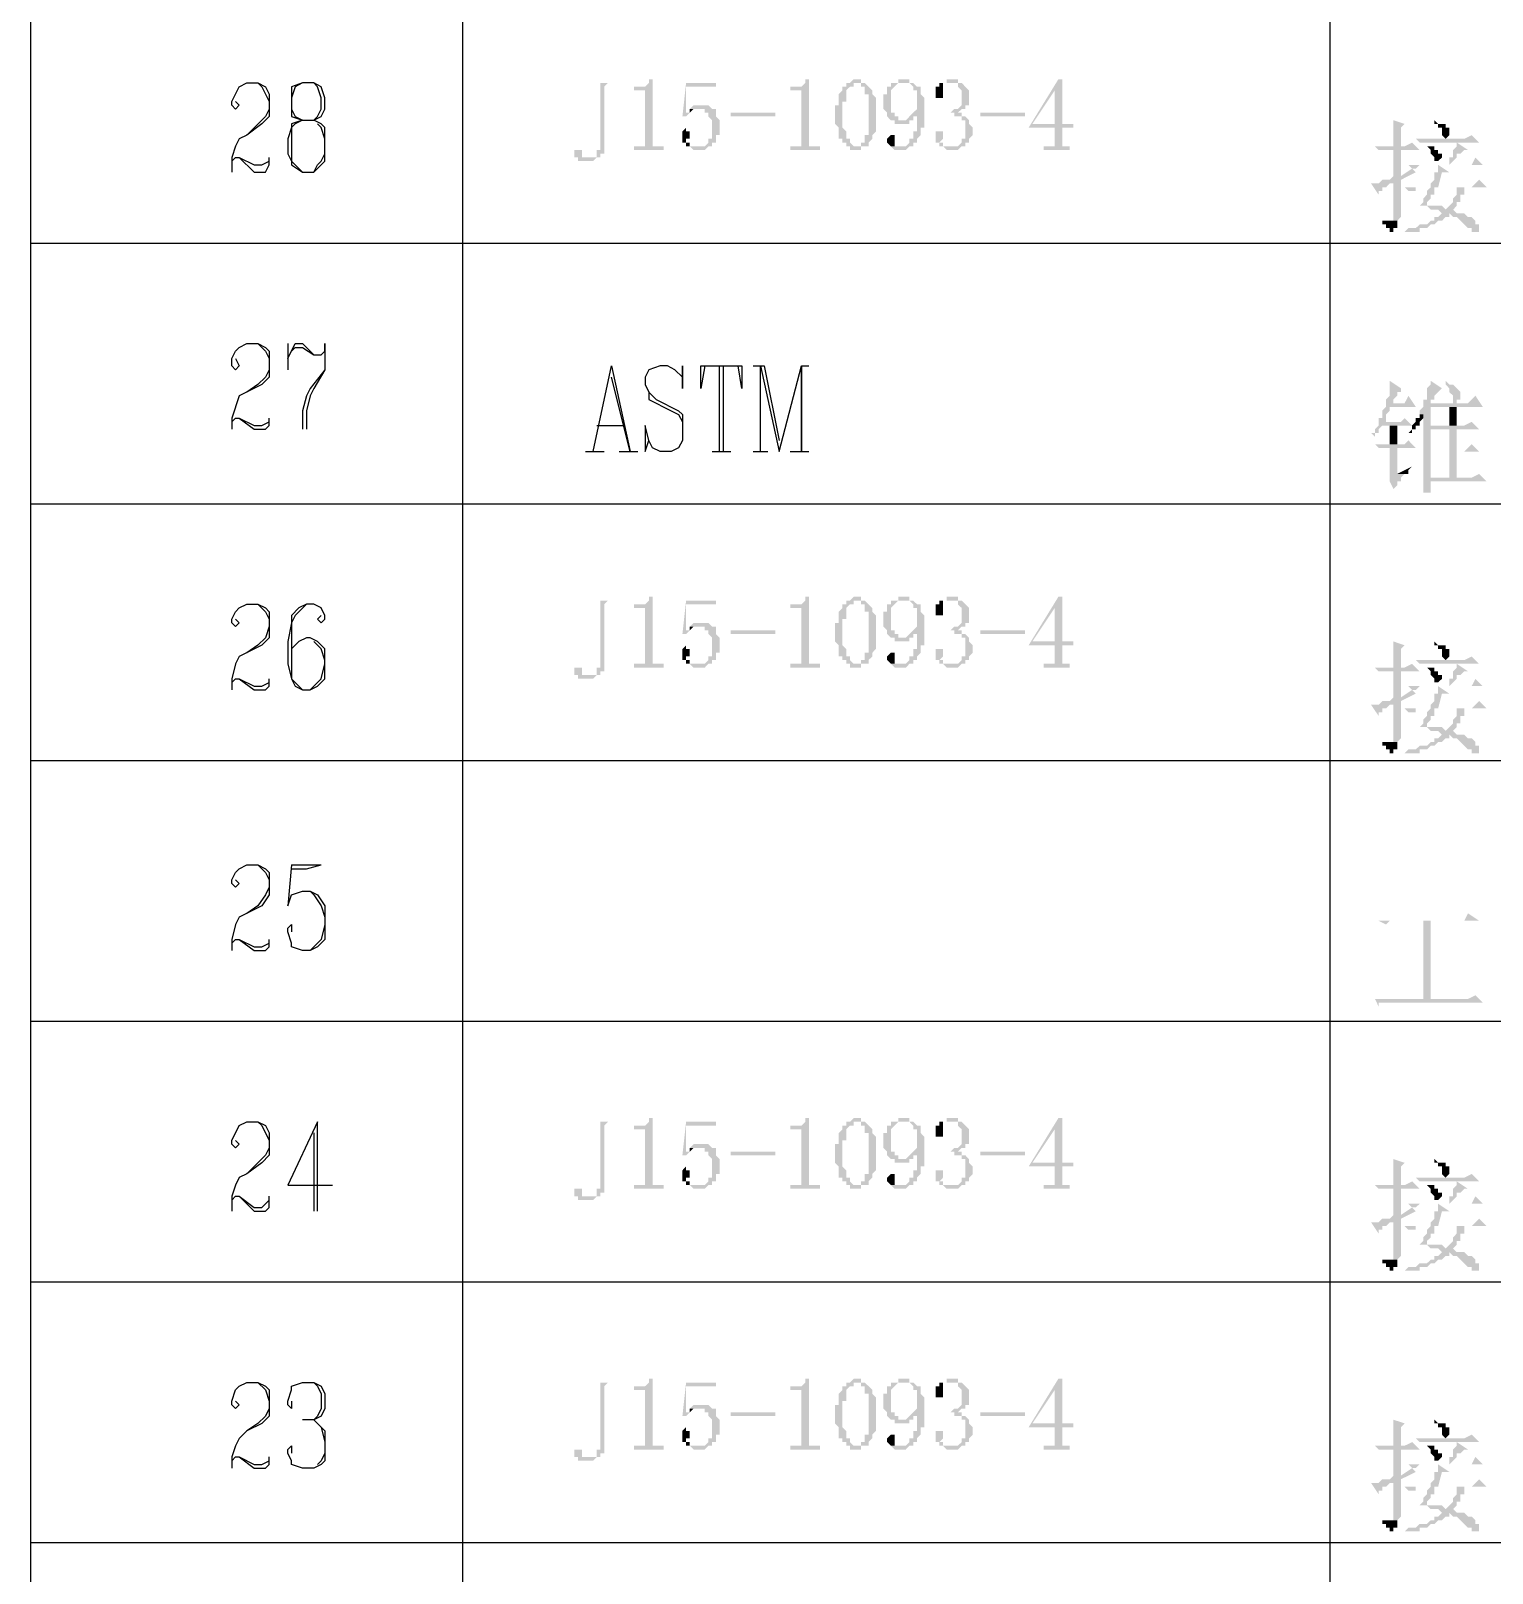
# Model space of a CAD drawing. Extents: x 51 to 246, y 3 to 417.
# Drawn here: x 183.56 to 200.17, y 98.37 to 115.91 of the extents above; entities that cross this region are included whole.
import ezdxf

# ---------------------------------------------------------------- set-up
doc = ezdxf.new("R2010")
doc.units = 0
doc.header["$MEASUREMENT"] = 0
doc.layers.add('_____1', color=160, linetype='Continuous')

msp = doc.modelspace()

# ---------------------------------------------------------------- hatches: boundary and pattern name
at = {"layer": '_____1'}
for points in [[(190.246, 115.316), (189.865, 115.316), (190.034, 115.316), (190.034, 114.554), (189.992, 114.554), (189.992, 114.469), (189.907, 114.469), (190.034, 114.469), (190.034, 114.511), (190.077, 114.511), (190.077, 115.273), (190.119, 115.316)], [(192.955, 115.358), (192.913, 115.358), (192.871, 115.316), (192.828, 115.316), (192.998, 115.316), (192.998, 115.273), (193.04, 115.273), (193.04, 115.188), (193.082, 115.188), (193.082, 114.723), (193.04, 114.723), (193.04, 114.638), (192.998, 114.638), (192.998, 114.596), (192.955, 114.596), (193.082, 114.596), (193.082, 114.638), (193.125, 114.681), (193.125, 114.723), (193.167, 114.765), (193.167, 115.146), (193.125, 115.188), (193.125, 115.231), (193.04, 115.316), (192.998, 115.316), (192.998, 115.358)], [(193.59, 115.316), (193.463, 115.316), (193.548, 115.316), (193.59, 115.273), (193.59, 115.231), (193.633, 115.231), (193.633, 115.019), (193.59, 114.977), (193.633, 114.977), (193.633, 114.765), (193.59, 114.765), (193.59, 114.681), (193.548, 114.681), (193.548, 114.638), (193.506, 114.596), (193.336, 114.596), (193.379, 114.554), (193.506, 114.554), (193.548, 114.596), (193.59, 114.596), (193.59, 114.638), (193.633, 114.638), (193.633, 114.681), (193.675, 114.723), (193.675, 114.808), (193.717, 114.808), (193.717, 115.146), (193.675, 115.188), (193.675, 115.273), (193.633, 115.273)], [(191.516, 114.977), (192.024, 114.977), (192.024, 114.935), (191.516, 114.935)], [(194.352, 114.977), (194.86, 114.977), (194.86, 114.935), (194.352, 114.935)], [(199.517, 114.892), (199.517, 114.85), (199.559, 114.85), (199.559, 114.808), (199.602, 114.808), (199.602, 114.723), (199.644, 114.681), (199.686, 114.723), (199.686, 114.808), (199.644, 114.808), (199.644, 114.85), (199.559, 114.85)], [(193.887, 114.765), (193.844, 114.765), (193.844, 114.638), (193.887, 114.638), (193.887, 114.596), (193.929, 114.596), (193.971, 114.554), (194.098, 114.554), (194.141, 114.596), (193.929, 114.596), (193.929, 114.638), (193.887, 114.638), (193.929, 114.681), (193.929, 114.765)], [(199.051, 114.554), (199.136, 114.554), (199.136, 114.257), (199.051, 114.257)], [(198.882, 113.749), (198.924, 113.749), (198.924, 113.707), (198.967, 113.707), (198.967, 113.665), (199.009, 113.665), (199.009, 113.622), (199.051, 113.622), (199.051, 113.665), (199.094, 113.665), (199.094, 113.749)], [(199.686, 111.633), (199.771, 111.633), (199.771, 111.421), (199.686, 111.421)], [(199.009, 111.421), (199.094, 111.421), (199.094, 111.209), (199.009, 111.209)], [(199.686, 111.379), (199.771, 111.379), (199.771, 111.125), (199.686, 111.125)], [(199.263, 110.955), (199.094, 110.871), (199.221, 110.871), (199.221, 110.913)], [(190.246, 109.431), (189.865, 109.431), (190.034, 109.431), (190.034, 108.669), (189.992, 108.669), (189.992, 108.585), (189.907, 108.585), (190.034, 108.585), (190.034, 108.627), (190.077, 108.627), (190.077, 109.389), (190.119, 109.431)], [(192.955, 109.474), (192.913, 109.474), (192.871, 109.431), (192.828, 109.431), (192.998, 109.431), (192.998, 109.389), (193.04, 109.389), (193.04, 109.304), (193.082, 109.304), (193.082, 108.838), (193.04, 108.838), (193.04, 108.754), (192.998, 108.754), (192.998, 108.712), (192.955, 108.712), (193.082, 108.712), (193.082, 108.754), (193.125, 108.796), (193.125, 108.838), (193.167, 108.881), (193.167, 109.262), (193.125, 109.304), (193.125, 109.347), (193.04, 109.431), (192.998, 109.431), (192.998, 109.474)], [(193.59, 109.431), (193.463, 109.431), (193.548, 109.431), (193.59, 109.389), (193.59, 109.347), (193.633, 109.347), (193.633, 109.135), (193.59, 109.093), (193.633, 109.093), (193.633, 108.881), (193.59, 108.881), (193.59, 108.796), (193.548, 108.796), (193.548, 108.754), (193.506, 108.712), (193.336, 108.712), (193.379, 108.669), (193.506, 108.669), (193.548, 108.712), (193.59, 108.712), (193.59, 108.754), (193.633, 108.754), (193.633, 108.796), (193.675, 108.838), (193.675, 108.923), (193.717, 108.923), (193.717, 109.262), (193.675, 109.304), (193.675, 109.389), (193.633, 109.389)], [(191.516, 109.093), (192.024, 109.093), (192.024, 109.05), (191.516, 109.05)], [(194.352, 109.093), (194.86, 109.093), (194.86, 109.05), (194.352, 109.05)], [(199.517, 108.966), (199.517, 108.923), (199.559, 108.923), (199.559, 108.881), (199.602, 108.881), (199.602, 108.796), (199.644, 108.754), (199.686, 108.796), (199.686, 108.881), (199.644, 108.881), (199.644, 108.923), (199.559, 108.923)], [(193.887, 108.881), (193.844, 108.881), (193.844, 108.754), (193.887, 108.754), (193.887, 108.712), (193.929, 108.712), (193.971, 108.669), (194.098, 108.669), (194.141, 108.712), (193.929, 108.712), (193.929, 108.754), (193.887, 108.754), (193.929, 108.796), (193.929, 108.881)], [(199.051, 108.627), (199.136, 108.627), (199.136, 108.331), (199.051, 108.331)], [(198.882, 107.823), (198.924, 107.823), (198.924, 107.78), (198.967, 107.78), (198.967, 107.738), (199.009, 107.738), (199.009, 107.696), (199.051, 107.696), (199.051, 107.738), (199.094, 107.738), (199.094, 107.823)], [(199.39, 105.791), (199.475, 105.791), (199.475, 104.902), (199.39, 104.902)], [(190.246, 103.505), (189.865, 103.505), (190.034, 103.505), (190.034, 102.743), (189.992, 102.743), (189.992, 102.658), (189.907, 102.658), (190.034, 102.658), (190.034, 102.7), (190.077, 102.7), (190.077, 103.462), (190.119, 103.505)], [(192.955, 103.547), (192.913, 103.547), (192.871, 103.505), (192.828, 103.505), (192.998, 103.505), (192.998, 103.462), (193.04, 103.462), (193.04, 103.378), (193.082, 103.378), (193.082, 102.912), (193.04, 102.912), (193.04, 102.827), (192.998, 102.827), (192.998, 102.785), (192.955, 102.785), (193.082, 102.785), (193.082, 102.827), (193.125, 102.87), (193.125, 102.912), (193.167, 102.954), (193.167, 103.335), (193.125, 103.378), (193.125, 103.42), (193.04, 103.505), (192.998, 103.505), (192.998, 103.547)], [(193.59, 103.505), (193.463, 103.505), (193.548, 103.505), (193.59, 103.462), (193.59, 103.42), (193.633, 103.42), (193.633, 103.208), (193.59, 103.166), (193.633, 103.166), (193.633, 102.954), (193.59, 102.954), (193.59, 102.87), (193.548, 102.87), (193.548, 102.827), (193.506, 102.785), (193.336, 102.785), (193.379, 102.743), (193.506, 102.743), (193.548, 102.785), (193.59, 102.785), (193.59, 102.827), (193.633, 102.827), (193.633, 102.87), (193.675, 102.912), (193.675, 102.997), (193.717, 102.997), (193.717, 103.335), (193.675, 103.378), (193.675, 103.462), (193.633, 103.462)], [(191.516, 103.166), (192.024, 103.166), (192.024, 103.124), (191.516, 103.124)], [(194.352, 103.166), (194.86, 103.166), (194.86, 103.124), (194.352, 103.124)], [(193.887, 102.954), (193.844, 102.954), (193.844, 102.827), (193.887, 102.827), (193.887, 102.785), (193.929, 102.785), (193.971, 102.743), (194.098, 102.743), (194.141, 102.785), (193.929, 102.785), (193.929, 102.827), (193.887, 102.827), (193.929, 102.87), (193.929, 102.954)], [(199.517, 103.081), (199.517, 103.039), (199.559, 103.039), (199.559, 102.997), (199.602, 102.997), (199.602, 102.912), (199.644, 102.87), (199.686, 102.912), (199.686, 102.997), (199.644, 102.997), (199.644, 103.039), (199.559, 103.039)], [(199.051, 102.743), (199.136, 102.743), (199.136, 102.446), (199.051, 102.446)], [(198.882, 101.938), (198.924, 101.938), (198.924, 101.896), (198.967, 101.896), (198.967, 101.854), (199.009, 101.854), (199.009, 101.811), (199.051, 101.811), (199.051, 101.854), (199.094, 101.854), (199.094, 101.938)], [(190.246, 100.541), (189.865, 100.541), (190.034, 100.541), (190.034, 99.779), (189.992, 99.779), (189.992, 99.695), (189.907, 99.695), (190.034, 99.695), (190.034, 99.737), (190.077, 99.737), (190.077, 100.499), (190.119, 100.541)], [(192.955, 100.584), (192.913, 100.584), (192.871, 100.541), (192.828, 100.541), (192.998, 100.541), (192.998, 100.499), (193.04, 100.499), (193.04, 100.414), (193.082, 100.414), (193.082, 99.949), (193.04, 99.949), (193.04, 99.864), (192.998, 99.864), (192.998, 99.822), (192.955, 99.822), (193.082, 99.822), (193.082, 99.864), (193.125, 99.906), (193.125, 99.949), (193.167, 99.991), (193.167, 100.372), (193.125, 100.414), (193.125, 100.457), (193.04, 100.541), (192.998, 100.541), (192.998, 100.584)], [(193.59, 100.541), (193.463, 100.541), (193.548, 100.541), (193.59, 100.499), (193.59, 100.457), (193.633, 100.457), (193.633, 100.245), (193.59, 100.203), (193.633, 100.203), (193.633, 99.991), (193.59, 99.991), (193.59, 99.906), (193.548, 99.906), (193.548, 99.864), (193.506, 99.822), (193.336, 99.822), (193.379, 99.779), (193.506, 99.779), (193.548, 99.822), (193.59, 99.822), (193.59, 99.864), (193.633, 99.864), (193.633, 99.906), (193.675, 99.949), (193.675, 100.033), (193.717, 100.033), (193.717, 100.372), (193.675, 100.414), (193.675, 100.499), (193.633, 100.499)], [(191.516, 100.203), (192.024, 100.203), (192.024, 100.16), (191.516, 100.16)], [(194.352, 100.203), (194.86, 100.203), (194.86, 100.16), (194.352, 100.16)], [(193.887, 99.991), (193.844, 99.991), (193.844, 99.864), (193.887, 99.864), (193.887, 99.822), (193.929, 99.822), (193.971, 99.779), (194.098, 99.779), (194.141, 99.822), (193.929, 99.822), (193.929, 99.864), (193.887, 99.864), (193.929, 99.906), (193.929, 99.991)], [(199.517, 100.118), (199.517, 100.076), (199.559, 100.076), (199.559, 100.033), (199.602, 100.033), (199.602, 99.949), (199.644, 99.906), (199.686, 99.949), (199.686, 100.033), (199.644, 100.033), (199.644, 100.076), (199.559, 100.076)], [(199.051, 99.779), (199.136, 99.779), (199.136, 99.483), (199.051, 99.483)], [(198.882, 98.975), (198.924, 98.975), (198.924, 98.933), (198.967, 98.933), (198.967, 98.89), (199.009, 98.89), (199.009, 98.848), (199.051, 98.848), (199.051, 98.89), (199.094, 98.89), (199.094, 98.975)]]:
    msp.add_hatch(color=7, dxfattribs=at).paths.add_polyline_path(points)
for points in [[(190.627, 115.358), (190.585, 115.358), (190.585, 115.316), (190.542, 115.273), (190.415, 115.273), (190.415, 115.231), (190.542, 115.231), (190.542, 114.596), (190.415, 114.596), (190.415, 114.554), (190.754, 114.554), (190.754, 114.596), (190.627, 114.596), (190.627, 114.681)], [(191.347, 115.316), (191.008, 115.316), (190.966, 114.935), (191.008, 114.935), (191.05, 114.977), (191.008, 114.977), (191.008, 115.273), (191.347, 115.273)], [(192.405, 115.358), (192.363, 115.358), (192.363, 115.316), (192.32, 115.273), (192.193, 115.273), (192.193, 115.231), (192.32, 115.231), (192.32, 114.596), (192.193, 114.596), (192.193, 114.554), (192.532, 114.554), (192.532, 114.596), (192.405, 114.596), (192.405, 114.681)], [(192.828, 115.316), (192.828, 115.273), (192.786, 115.273), (192.786, 115.231), (192.744, 115.188), (192.744, 115.062), (192.701, 115.062), (192.701, 114.85), (192.744, 114.808), (192.744, 114.681), (192.786, 114.681), (192.786, 114.638), (192.828, 114.638), (192.828, 114.596), (192.871, 114.596), (192.871, 114.554), (192.998, 114.554), (192.998, 114.596), (193.04, 114.596), (192.913, 114.596), (192.871, 114.638), (192.871, 114.681), (192.828, 114.681), (192.828, 114.765), (192.786, 114.808), (192.786, 115.104), (192.828, 115.104), (192.828, 115.231), (192.871, 115.273), (192.913, 115.273), (192.913, 115.316), (192.955, 115.316)], [(193.463, 115.358), (193.421, 115.358), (193.421, 115.316), (193.336, 115.316), (193.336, 115.273), (193.294, 115.273), (193.294, 115.188), (193.252, 115.188), (193.252, 115.019), (193.294, 114.977), (193.294, 114.935), (193.336, 114.892), (193.463, 114.892), (193.421, 114.892), (193.421, 114.935), (193.379, 114.935), (193.379, 114.977), (193.336, 114.977), (193.336, 115.231), (193.421, 115.316), (193.59, 115.316), (193.548, 115.316), (193.548, 115.358), (193.506, 115.358)], [(193.929, 115.316), (193.887, 115.316), (193.887, 115.273), (193.844, 115.273), (193.844, 115.146), (193.929, 115.146), (193.929, 115.316), (194.014, 115.316)], [(194.014, 115.358), (193.971, 115.358), (193.971, 115.316), (193.929, 115.316), (194.098, 115.316), (194.098, 115.273), (194.141, 115.231), (194.141, 115.062), (194.098, 115.019), (194.056, 115.019), (194.014, 114.977), (193.971, 114.977), (194.056, 114.977), (194.056, 114.935), (194.141, 114.935), (194.141, 114.892), (194.183, 114.892), (194.183, 114.681), (194.141, 114.681), (194.141, 114.638), (194.098, 114.596), (194.014, 114.596), (194.183, 114.596), (194.183, 114.638), (194.225, 114.638), (194.225, 114.681), (194.268, 114.723), (194.268, 114.808), (194.225, 114.85), (194.225, 114.892), (194.183, 114.935), (194.141, 114.935), (194.141, 114.977), (194.098, 114.977), (194.141, 115.019), (194.183, 115.019), (194.183, 115.062), (194.225, 115.062), (194.225, 115.231), (194.141, 115.316), (194.098, 115.316), (194.098, 115.358), (194.056, 115.358)], [(195.284, 115.358), (195.241, 115.358), (194.903, 114.808), (195.199, 114.808), (195.199, 114.596), (195.072, 114.596), (195.072, 114.554), (195.368, 114.554), (195.368, 114.596), (195.284, 114.596), (195.284, 114.808), (195.411, 114.808), (195.411, 114.85), (194.945, 114.85), (195.199, 115.231)], [(195.284, 115.358), (195.199, 115.231), (195.199, 114.85), (194.945, 114.85), (195.284, 114.85)], [(191.177, 115.062), (191.093, 115.062), (191.05, 115.019), (191.22, 115.019), (191.22, 114.977), (191.262, 114.977), (191.262, 114.935), (191.304, 114.892), (191.304, 114.681), (191.262, 114.681), (191.262, 114.638), (191.22, 114.596), (191.05, 114.596), (191.093, 114.554), (191.22, 114.554), (191.262, 114.596), (191.304, 114.596), (191.304, 114.638), (191.347, 114.638), (191.347, 114.723), (191.389, 114.723), (191.389, 114.892), (191.347, 114.935), (191.347, 115.019), (191.304, 115.019), (191.262, 115.062), (191.22, 115.062)], [(191.05, 115.019), (191.05, 114.977), (191.008, 114.977), (191.05, 114.977), (191.093, 115.019), (191.177, 115.019)], [(193.59, 114.977), (193.506, 114.892), (193.336, 114.892), (193.379, 114.892), (193.379, 114.85), (193.548, 114.85), (193.548, 114.892), (193.59, 114.892), (193.59, 114.935), (193.633, 114.935), (193.633, 114.977)], [(199.051, 114.892), (199.051, 114.596), (199.136, 114.596), (199.136, 114.808), (199.178, 114.85)], [(191.008, 114.808), (190.966, 114.765), (190.966, 114.638), (191.008, 114.638), (191.008, 114.596), (191.135, 114.596), (191.05, 114.596), (191.05, 114.638), (191.008, 114.638), (191.008, 114.681), (191.05, 114.681), (191.05, 114.765), (191.008, 114.765)], [(193.336, 114.723), (193.294, 114.681), (193.294, 114.638), (193.336, 114.596), (193.421, 114.596), (193.379, 114.596), (193.379, 114.723)], [(199.94, 114.723), (199.856, 114.681), (199.305, 114.681), (199.348, 114.638), (200.025, 114.638)], [(189.78, 114.554), (189.738, 114.554), (189.738, 114.469), (189.78, 114.469), (189.78, 114.427), (189.95, 114.427), (189.992, 114.469), (189.823, 114.469), (189.823, 114.554)], [(199.263, 114.638), (199.178, 114.596), (198.84, 114.596), (198.882, 114.554), (199.348, 114.554)], [(199.432, 114.638), (199.432, 114.596), (199.475, 114.554), (199.475, 114.511), (199.517, 114.469), (199.517, 114.427), (199.559, 114.427), (199.602, 114.469), (199.602, 114.511), (199.559, 114.511), (199.559, 114.554), (199.517, 114.554), (199.517, 114.596), (199.432, 114.596)], [(199.771, 114.638), (199.771, 114.596), (199.729, 114.554), (199.729, 114.469), (199.686, 114.469), (199.686, 114.384), (199.771, 114.469), (199.771, 114.511), (199.813, 114.511), (199.856, 114.554), (199.898, 114.554)], [(199.263, 114.342), (199.136, 114.257), (199.051, 114.257), (199.009, 114.215), (198.924, 114.215), (198.882, 114.173), (199.051, 114.173), (199.051, 113.749), (199.009, 113.749), (199.094, 113.749), (199.136, 113.792), (199.136, 114.215), (199.305, 114.3)], [(199.983, 114.469), (199.94, 114.384), (199.221, 114.384), (199.263, 114.342), (199.305, 114.342), (199.348, 114.384), (200.067, 114.384)], [(199.559, 114.384), (199.559, 114.3), (199.517, 114.3), (199.517, 114.215), (199.475, 114.173), (199.475, 114.13), (199.559, 114.13), (199.602, 114.3), (199.686, 114.3)], [(198.882, 114.173), (198.797, 114.173), (198.882, 114.046), (198.882, 114.088), (198.924, 114.088), (198.924, 114.13), (198.967, 114.13), (199.009, 114.173), (199.051, 114.173)], [(200.025, 114.215), (199.94, 114.13), (199.178, 114.13), (199.221, 114.088), (199.305, 114.088), (199.305, 114.13), (200.11, 114.13)], [(199.517, 114.13), (199.475, 114.13), (199.432, 114.088), (199.432, 114.046), (199.39, 114.003), (199.39, 113.961), (199.348, 113.919), (199.432, 113.919), (199.475, 113.876), (199.559, 113.876), (199.602, 113.834), (199.686, 113.834), (199.729, 113.792), (199.771, 113.792), (199.898, 113.665), (199.94, 113.665), (199.94, 113.622), (200.025, 113.622), (200.025, 113.707), (199.983, 113.707), (199.983, 113.749), (199.94, 113.792), (199.898, 113.792), (199.856, 113.834), (199.771, 113.834), (199.729, 113.876), (199.644, 113.876), (199.602, 113.919), (199.432, 113.919), (199.432, 113.961), (199.475, 114.003), (199.475, 114.046), (199.517, 114.046), (199.517, 114.088)], [(199.856, 114.13), (199.771, 114.13), (199.771, 114.046), (199.729, 114.003), (199.729, 113.961), (199.644, 113.876), (199.729, 113.876), (199.771, 113.919), (199.771, 113.961), (199.813, 113.961), (199.813, 114.046), (199.856, 114.046), (199.856, 114.088)], [(199.602, 113.834), (199.559, 113.792), (199.517, 113.792), (199.517, 113.749), (199.475, 113.749), (199.432, 113.707), (199.348, 113.707), (199.305, 113.665), (199.221, 113.665), (199.178, 113.622), (199.136, 113.622), (199.348, 113.622), (199.348, 113.665), (199.432, 113.665), (199.475, 113.707), (199.517, 113.707), (199.559, 113.749), (199.602, 113.749), (199.644, 113.792), (199.686, 113.792), (199.686, 113.834)], [(199.009, 111.929), (199.009, 111.76), (198.967, 111.717), (198.967, 111.675), (199.051, 111.675), (199.051, 111.717), (199.094, 111.76), (199.094, 111.802), (199.136, 111.802), (199.136, 111.844)], [(199.475, 111.929), (199.475, 111.887), (199.432, 111.844), (199.432, 111.717), (199.39, 111.717), (199.39, 111.633), (199.475, 111.675), (199.475, 111.717), (199.517, 111.717), (199.517, 111.76), (199.602, 111.844)], [(199.644, 111.929), (199.644, 111.887), (199.686, 111.844), (199.686, 111.802), (199.729, 111.76), (199.729, 111.675), (199.771, 111.675), (199.771, 111.717), (199.813, 111.717), (199.813, 111.802), (199.729, 111.887), (199.686, 111.887)], [(199.221, 111.76), (199.178, 111.675), (198.967, 111.675), (198.967, 111.633), (198.924, 111.59), (198.924, 111.506), (198.882, 111.506), (198.882, 111.421), (198.924, 111.463), (198.967, 111.463), (198.967, 111.548), (199.009, 111.59), (199.009, 111.633), (199.305, 111.633)], [(199.983, 111.76), (199.898, 111.675), (199.475, 111.675), (199.39, 111.633), (199.348, 111.59), (199.348, 111.548), (199.39, 111.548), (199.39, 110.828), (199.771, 110.828), (199.475, 110.828), (199.475, 111.125), (200.025, 111.125), (199.475, 111.125), (199.475, 111.379), (200.025, 111.379), (199.475, 111.421), (199.475, 111.633), (200.067, 111.633)], [(199.348, 111.548), (199.348, 111.506), (199.305, 111.506), (199.305, 111.463), (199.263, 111.421), (199.263, 111.379), (199.221, 111.336), (199.263, 111.336), (199.263, 111.379), (199.305, 111.379), (199.305, 111.421), (199.348, 111.421), (199.348, 111.463), (199.39, 111.506), (199.39, 111.548)], [(199.178, 111.506), (199.136, 111.463), (198.924, 111.463), (198.84, 111.379), (198.84, 111.336), (198.797, 111.336), (198.84, 111.294), (198.84, 111.336), (198.882, 111.336), (198.882, 111.379), (198.924, 111.421), (199.263, 111.421)], [(199.94, 111.463), (199.856, 111.421), (199.475, 111.421), (200.025, 111.379)], [(199.221, 111.252), (199.178, 111.209), (198.84, 111.209), (198.882, 111.167), (199.305, 111.167)], [(199.94, 111.209), (199.856, 111.125), (199.475, 111.125), (200.025, 111.125)], [(199.094, 111.167), (199.009, 111.167), (199.009, 110.786), (199.051, 110.701), (199.094, 110.744), (199.094, 110.786), (199.136, 110.786), (199.136, 110.828), (199.178, 110.871), (199.094, 110.871)], [(199.771, 111.125), (199.686, 111.125), (199.686, 110.828), (199.475, 110.828), (199.771, 110.828)], [(200.025, 110.871), (199.94, 110.828), (199.39, 110.828), (199.39, 110.659), (199.475, 110.659), (199.475, 110.786), (200.11, 110.786)], [(190.627, 109.474), (190.585, 109.474), (190.585, 109.431), (190.542, 109.389), (190.415, 109.389), (190.415, 109.347), (190.542, 109.347), (190.542, 108.712), (190.415, 108.712), (190.415, 108.669), (190.754, 108.669), (190.754, 108.712), (190.627, 108.712), (190.627, 108.796)], [(191.347, 109.431), (191.008, 109.431), (190.966, 109.05), (191.008, 109.05), (191.05, 109.093), (191.008, 109.093), (191.008, 109.389), (191.347, 109.389)], [(192.405, 109.474), (192.363, 109.474), (192.363, 109.431), (192.32, 109.389), (192.193, 109.389), (192.193, 109.347), (192.32, 109.347), (192.32, 108.712), (192.193, 108.712), (192.193, 108.669), (192.532, 108.669), (192.532, 108.712), (192.405, 108.712), (192.405, 108.796)], [(192.828, 109.431), (192.828, 109.389), (192.786, 109.389), (192.786, 109.347), (192.744, 109.304), (192.744, 109.177), (192.701, 109.177), (192.701, 108.966), (192.744, 108.923), (192.744, 108.796), (192.786, 108.796), (192.786, 108.754), (192.828, 108.754), (192.828, 108.712), (192.871, 108.712), (192.871, 108.669), (192.998, 108.669), (192.998, 108.712), (193.04, 108.712), (192.913, 108.712), (192.871, 108.754), (192.871, 108.796), (192.828, 108.796), (192.828, 108.881), (192.786, 108.923), (192.786, 109.22), (192.828, 109.22), (192.828, 109.347), (192.871, 109.389), (192.913, 109.389), (192.913, 109.431), (192.955, 109.431)], [(193.463, 109.474), (193.421, 109.474), (193.421, 109.431), (193.336, 109.431), (193.336, 109.389), (193.294, 109.389), (193.294, 109.304), (193.252, 109.304), (193.252, 109.135), (193.294, 109.093), (193.294, 109.05), (193.336, 109.008), (193.463, 109.008), (193.421, 109.008), (193.421, 109.05), (193.379, 109.05), (193.379, 109.093), (193.336, 109.093), (193.336, 109.347), (193.421, 109.431), (193.59, 109.431), (193.548, 109.431), (193.548, 109.474), (193.506, 109.474)], [(193.929, 109.431), (193.887, 109.431), (193.887, 109.389), (193.844, 109.389), (193.844, 109.262), (193.929, 109.262), (193.929, 109.431), (194.014, 109.431)], [(194.014, 109.474), (193.971, 109.474), (193.971, 109.431), (193.929, 109.431), (194.098, 109.431), (194.098, 109.389), (194.141, 109.347), (194.141, 109.177), (194.098, 109.135), (194.056, 109.135), (194.014, 109.093), (193.971, 109.093), (194.056, 109.093), (194.056, 109.05), (194.141, 109.05), (194.141, 109.008), (194.183, 109.008), (194.183, 108.796), (194.141, 108.796), (194.141, 108.754), (194.098, 108.712), (194.014, 108.712), (194.183, 108.712), (194.183, 108.754), (194.225, 108.754), (194.225, 108.796), (194.268, 108.838), (194.268, 108.923), (194.225, 108.966), (194.225, 109.008), (194.183, 109.05), (194.141, 109.05), (194.141, 109.093), (194.098, 109.093), (194.141, 109.135), (194.183, 109.135), (194.183, 109.177), (194.225, 109.177), (194.225, 109.347), (194.141, 109.431), (194.098, 109.431), (194.098, 109.474), (194.056, 109.474)], [(195.284, 109.474), (195.241, 109.474), (194.903, 108.923), (195.199, 108.923), (195.199, 108.712), (195.072, 108.712), (195.072, 108.669), (195.368, 108.669), (195.368, 108.712), (195.284, 108.712), (195.284, 108.923), (195.411, 108.923), (195.411, 108.966), (194.945, 108.966), (195.199, 109.347)], [(195.284, 109.474), (195.199, 109.347), (195.199, 108.966), (194.945, 108.966), (195.284, 108.966)], [(191.05, 109.135), (191.05, 109.093), (191.008, 109.093), (191.05, 109.093), (191.093, 109.135), (191.177, 109.135)], [(191.177, 109.177), (191.093, 109.177), (191.05, 109.135), (191.22, 109.135), (191.22, 109.093), (191.262, 109.093), (191.262, 109.05), (191.304, 109.008), (191.304, 108.796), (191.262, 108.796), (191.262, 108.754), (191.22, 108.712), (191.05, 108.712), (191.093, 108.669), (191.22, 108.669), (191.262, 108.712), (191.304, 108.712), (191.304, 108.754), (191.347, 108.754), (191.347, 108.838), (191.389, 108.838), (191.389, 109.008), (191.347, 109.05), (191.347, 109.135), (191.304, 109.135), (191.262, 109.177), (191.22, 109.177)], [(193.59, 109.093), (193.506, 109.008), (193.336, 109.008), (193.379, 109.008), (193.379, 108.966), (193.548, 108.966), (193.548, 109.008), (193.59, 109.008), (193.59, 109.05), (193.633, 109.05), (193.633, 109.093)], [(191.008, 108.923), (190.966, 108.881), (190.966, 108.754), (191.008, 108.754), (191.008, 108.712), (191.135, 108.712), (191.05, 108.712), (191.05, 108.754), (191.008, 108.754), (191.008, 108.796), (191.05, 108.796), (191.05, 108.881), (191.008, 108.881)], [(199.051, 108.966), (199.051, 108.669), (199.136, 108.669), (199.136, 108.881), (199.178, 108.923)], [(193.336, 108.838), (193.294, 108.796), (193.294, 108.754), (193.336, 108.712), (193.421, 108.712), (193.379, 108.712), (193.379, 108.838)], [(199.94, 108.796), (199.856, 108.754), (199.305, 108.754), (199.348, 108.712), (200.025, 108.712)], [(189.78, 108.669), (189.738, 108.669), (189.738, 108.585), (189.78, 108.585), (189.78, 108.542), (189.95, 108.542), (189.992, 108.585), (189.823, 108.585), (189.823, 108.669)], [(199.263, 108.712), (199.178, 108.669), (198.84, 108.669), (198.882, 108.627), (199.348, 108.627)], [(199.983, 108.542), (199.94, 108.458), (199.221, 108.458), (199.263, 108.415), (199.305, 108.415), (199.348, 108.458), (200.067, 108.458)], [(199.432, 108.712), (199.432, 108.669), (199.475, 108.627), (199.475, 108.585), (199.517, 108.542), (199.517, 108.5), (199.559, 108.5), (199.602, 108.542), (199.602, 108.585), (199.559, 108.585), (199.559, 108.627), (199.517, 108.627), (199.517, 108.669), (199.432, 108.669)], [(199.771, 108.712), (199.771, 108.669), (199.729, 108.627), (199.729, 108.542), (199.686, 108.542), (199.686, 108.458), (199.771, 108.542), (199.771, 108.585), (199.813, 108.585), (199.856, 108.627), (199.898, 108.627)], [(199.263, 108.415), (199.136, 108.331), (199.051, 108.331), (199.009, 108.288), (198.924, 108.288), (198.882, 108.246), (199.051, 108.246), (199.051, 107.823), (199.009, 107.823), (199.094, 107.823), (199.136, 107.865), (199.136, 108.288), (199.305, 108.373)], [(199.559, 108.458), (199.559, 108.373), (199.517, 108.373), (199.517, 108.288), (199.475, 108.246), (199.475, 108.204), (199.559, 108.204), (199.602, 108.373), (199.686, 108.373)], [(198.882, 108.246), (198.797, 108.246), (198.882, 108.119), (198.882, 108.161), (198.924, 108.161), (198.924, 108.204), (198.967, 108.204), (199.009, 108.246), (199.051, 108.246)], [(200.025, 108.288), (199.94, 108.204), (199.178, 108.204), (199.221, 108.161), (199.305, 108.161), (199.305, 108.204), (200.11, 108.204)], [(199.517, 108.204), (199.475, 108.204), (199.432, 108.161), (199.432, 108.119), (199.39, 108.077), (199.39, 108.034), (199.348, 107.992), (199.432, 107.992), (199.475, 107.95), (199.559, 107.95), (199.602, 107.907), (199.686, 107.907), (199.729, 107.865), (199.771, 107.865), (199.898, 107.738), (199.94, 107.738), (199.94, 107.696), (200.025, 107.696), (200.025, 107.78), (199.983, 107.78), (199.983, 107.823), (199.94, 107.865), (199.898, 107.865), (199.856, 107.907), (199.771, 107.907), (199.729, 107.95), (199.644, 107.95), (199.602, 107.992), (199.432, 107.992), (199.432, 108.034), (199.475, 108.077), (199.475, 108.119), (199.517, 108.119), (199.517, 108.161)], [(199.856, 108.204), (199.771, 108.204), (199.771, 108.119), (199.729, 108.077), (199.729, 108.034), (199.644, 107.95), (199.729, 107.95), (199.771, 107.992), (199.771, 108.034), (199.813, 108.034), (199.813, 108.119), (199.856, 108.119), (199.856, 108.161)], [(199.602, 107.907), (199.559, 107.865), (199.517, 107.865), (199.517, 107.823), (199.475, 107.823), (199.432, 107.78), (199.348, 107.78), (199.305, 107.738), (199.221, 107.738), (199.178, 107.696), (199.136, 107.696), (199.348, 107.696), (199.348, 107.738), (199.432, 107.738), (199.475, 107.78), (199.517, 107.78), (199.559, 107.823), (199.602, 107.823), (199.644, 107.865), (199.686, 107.865), (199.686, 107.907)], [(199.898, 105.875), (199.856, 105.791), (198.882, 105.791), (198.967, 105.748), (199.009, 105.791), (200.025, 105.791)], [(199.983, 104.944), (199.898, 104.902), (198.84, 104.902), (198.882, 104.817), (198.882, 104.859), (200.067, 104.859)], [(190.627, 103.547), (190.585, 103.547), (190.585, 103.505), (190.542, 103.462), (190.415, 103.462), (190.415, 103.42), (190.542, 103.42), (190.542, 102.785), (190.415, 102.785), (190.415, 102.743), (190.754, 102.743), (190.754, 102.785), (190.627, 102.785), (190.627, 102.87)], [(191.347, 103.505), (191.008, 103.505), (190.966, 103.124), (191.008, 103.124), (191.05, 103.166), (191.008, 103.166), (191.008, 103.462), (191.347, 103.462)], [(192.405, 103.547), (192.363, 103.547), (192.363, 103.505), (192.32, 103.462), (192.193, 103.462), (192.193, 103.42), (192.32, 103.42), (192.32, 102.785), (192.193, 102.785), (192.193, 102.743), (192.532, 102.743), (192.532, 102.785), (192.405, 102.785), (192.405, 102.87)], [(192.828, 103.505), (192.828, 103.462), (192.786, 103.462), (192.786, 103.42), (192.744, 103.378), (192.744, 103.251), (192.701, 103.251), (192.701, 103.039), (192.744, 102.997), (192.744, 102.87), (192.786, 102.87), (192.786, 102.827), (192.828, 102.827), (192.828, 102.785), (192.871, 102.785), (192.871, 102.743), (192.998, 102.743), (192.998, 102.785), (193.04, 102.785), (192.913, 102.785), (192.871, 102.827), (192.871, 102.87), (192.828, 102.87), (192.828, 102.954), (192.786, 102.997), (192.786, 103.293), (192.828, 103.293), (192.828, 103.42), (192.871, 103.462), (192.913, 103.462), (192.913, 103.505), (192.955, 103.505)], [(193.463, 103.547), (193.421, 103.547), (193.421, 103.505), (193.336, 103.505), (193.336, 103.462), (193.294, 103.462), (193.294, 103.378), (193.252, 103.378), (193.252, 103.208), (193.294, 103.166), (193.294, 103.124), (193.336, 103.081), (193.463, 103.081), (193.421, 103.081), (193.421, 103.124), (193.379, 103.124), (193.379, 103.166), (193.336, 103.166), (193.336, 103.42), (193.421, 103.505), (193.59, 103.505), (193.548, 103.505), (193.548, 103.547), (193.506, 103.547)], [(193.929, 103.505), (193.887, 103.505), (193.887, 103.462), (193.844, 103.462), (193.844, 103.335), (193.929, 103.335), (193.929, 103.505), (194.014, 103.505)], [(194.014, 103.547), (193.971, 103.547), (193.971, 103.505), (193.929, 103.505), (194.098, 103.505), (194.098, 103.462), (194.141, 103.42), (194.141, 103.251), (194.098, 103.208), (194.056, 103.208), (194.014, 103.166), (193.971, 103.166), (194.056, 103.166), (194.056, 103.124), (194.141, 103.124), (194.141, 103.081), (194.183, 103.081), (194.183, 102.87), (194.141, 102.87), (194.141, 102.827), (194.098, 102.785), (194.014, 102.785), (194.183, 102.785), (194.183, 102.827), (194.225, 102.827), (194.225, 102.87), (194.268, 102.912), (194.268, 102.997), (194.225, 103.039), (194.225, 103.081), (194.183, 103.124), (194.141, 103.124), (194.141, 103.166), (194.098, 103.166), (194.141, 103.208), (194.183, 103.208), (194.183, 103.251), (194.225, 103.251), (194.225, 103.42), (194.141, 103.505), (194.098, 103.505), (194.098, 103.547), (194.056, 103.547)], [(195.284, 103.547), (195.241, 103.547), (194.903, 102.997), (195.199, 102.997), (195.199, 102.785), (195.072, 102.785), (195.072, 102.743), (195.368, 102.743), (195.368, 102.785), (195.284, 102.785), (195.284, 102.997), (195.411, 102.997), (195.411, 103.039), (194.945, 103.039), (195.199, 103.42)], [(195.284, 103.547), (195.199, 103.42), (195.199, 103.039), (194.945, 103.039), (195.284, 103.039)], [(191.05, 103.208), (191.05, 103.166), (191.008, 103.166), (191.05, 103.166), (191.093, 103.208), (191.177, 103.208)], [(191.177, 103.251), (191.093, 103.251), (191.05, 103.208), (191.22, 103.208), (191.22, 103.166), (191.262, 103.166), (191.262, 103.124), (191.304, 103.081), (191.304, 102.87), (191.262, 102.87), (191.262, 102.827), (191.22, 102.785), (191.05, 102.785), (191.093, 102.743), (191.22, 102.743), (191.262, 102.785), (191.304, 102.785), (191.304, 102.827), (191.347, 102.827), (191.347, 102.912), (191.389, 102.912), (191.389, 103.081), (191.347, 103.124), (191.347, 103.208), (191.304, 103.208), (191.262, 103.251), (191.22, 103.251)], [(193.59, 103.166), (193.506, 103.081), (193.336, 103.081), (193.379, 103.081), (193.379, 103.039), (193.548, 103.039), (193.548, 103.081), (193.59, 103.081), (193.59, 103.124), (193.633, 103.124), (193.633, 103.166)], [(191.008, 102.997), (190.966, 102.954), (190.966, 102.827), (191.008, 102.827), (191.008, 102.785), (191.135, 102.785), (191.05, 102.785), (191.05, 102.827), (191.008, 102.827), (191.008, 102.87), (191.05, 102.87), (191.05, 102.954), (191.008, 102.954)], [(199.051, 103.081), (199.051, 102.785), (199.136, 102.785), (199.136, 102.997), (199.178, 103.039)], [(193.336, 102.912), (193.294, 102.87), (193.294, 102.827), (193.336, 102.785), (193.421, 102.785), (193.379, 102.785), (193.379, 102.912)], [(199.263, 102.827), (199.178, 102.785), (198.84, 102.785), (198.882, 102.743), (199.348, 102.743)], [(199.94, 102.912), (199.856, 102.87), (199.305, 102.87), (199.348, 102.827), (200.025, 102.827)], [(199.432, 102.827), (199.432, 102.785), (199.475, 102.743), (199.475, 102.7), (199.517, 102.658), (199.517, 102.616), (199.559, 102.616), (199.602, 102.658), (199.602, 102.7), (199.559, 102.7), (199.559, 102.743), (199.517, 102.743), (199.517, 102.785), (199.432, 102.785)], [(199.771, 102.827), (199.771, 102.785), (199.729, 102.743), (199.729, 102.658), (199.686, 102.658), (199.686, 102.573), (199.771, 102.658), (199.771, 102.7), (199.813, 102.7), (199.856, 102.743), (199.898, 102.743)], [(189.78, 102.743), (189.738, 102.743), (189.738, 102.658), (189.78, 102.658), (189.78, 102.616), (189.95, 102.616), (189.992, 102.658), (189.823, 102.658), (189.823, 102.743)], [(199.983, 102.658), (199.94, 102.573), (199.221, 102.573), (199.263, 102.531), (199.305, 102.531), (199.348, 102.573), (200.067, 102.573)], [(199.263, 102.531), (199.136, 102.446), (199.051, 102.446), (199.009, 102.404), (198.924, 102.404), (198.882, 102.362), (199.051, 102.362), (199.051, 101.938), (199.009, 101.938), (199.094, 101.938), (199.136, 101.981), (199.136, 102.404), (199.305, 102.488)], [(200.025, 102.404), (199.94, 102.319), (199.178, 102.319), (199.221, 102.277), (199.305, 102.277), (199.305, 102.319), (200.11, 102.319)], [(199.559, 102.573), (199.559, 102.488), (199.517, 102.488), (199.517, 102.404), (199.475, 102.362), (199.475, 102.319), (199.559, 102.319), (199.602, 102.488), (199.686, 102.488)], [(198.882, 102.362), (198.797, 102.362), (198.882, 102.235), (198.882, 102.277), (198.924, 102.277), (198.924, 102.319), (198.967, 102.319), (199.009, 102.362), (199.051, 102.362)], [(199.517, 102.319), (199.475, 102.319), (199.432, 102.277), (199.432, 102.235), (199.39, 102.192), (199.39, 102.15), (199.348, 102.108), (199.432, 102.108), (199.475, 102.065), (199.559, 102.065), (199.602, 102.023), (199.686, 102.023), (199.729, 101.981), (199.771, 101.981), (199.898, 101.854), (199.94, 101.854), (199.94, 101.811), (200.025, 101.811), (200.025, 101.896), (199.983, 101.896), (199.983, 101.938), (199.94, 101.981), (199.898, 101.981), (199.856, 102.023), (199.771, 102.023), (199.729, 102.065), (199.644, 102.065), (199.602, 102.108), (199.432, 102.108), (199.432, 102.15), (199.475, 102.192), (199.475, 102.235), (199.517, 102.235), (199.517, 102.277)], [(199.856, 102.319), (199.771, 102.319), (199.771, 102.235), (199.729, 102.192), (199.729, 102.15), (199.644, 102.065), (199.729, 102.065), (199.771, 102.108), (199.771, 102.15), (199.813, 102.15), (199.813, 102.235), (199.856, 102.235), (199.856, 102.277)], [(199.602, 102.023), (199.559, 101.981), (199.517, 101.981), (199.517, 101.938), (199.475, 101.938), (199.432, 101.896), (199.348, 101.896), (199.305, 101.854), (199.221, 101.854), (199.178, 101.811), (199.136, 101.811), (199.348, 101.811), (199.348, 101.854), (199.432, 101.854), (199.475, 101.896), (199.517, 101.896), (199.559, 101.938), (199.602, 101.938), (199.644, 101.981), (199.686, 101.981), (199.686, 102.023)], [(190.627, 100.584), (190.585, 100.584), (190.585, 100.541), (190.542, 100.499), (190.415, 100.499), (190.415, 100.457), (190.542, 100.457), (190.542, 99.822), (190.415, 99.822), (190.415, 99.779), (190.754, 99.779), (190.754, 99.822), (190.627, 99.822), (190.627, 99.906)], [(191.347, 100.541), (191.008, 100.541), (190.966, 100.16), (191.008, 100.16), (191.05, 100.203), (191.008, 100.203), (191.008, 100.499), (191.347, 100.499)], [(192.405, 100.584), (192.363, 100.584), (192.363, 100.541), (192.32, 100.499), (192.193, 100.499), (192.193, 100.457), (192.32, 100.457), (192.32, 99.822), (192.193, 99.822), (192.193, 99.779), (192.532, 99.779), (192.532, 99.822), (192.405, 99.822), (192.405, 99.906)], [(192.828, 100.541), (192.828, 100.499), (192.786, 100.499), (192.786, 100.457), (192.744, 100.414), (192.744, 100.287), (192.701, 100.287), (192.701, 100.076), (192.744, 100.033), (192.744, 99.906), (192.786, 99.906), (192.786, 99.864), (192.828, 99.864), (192.828, 99.822), (192.871, 99.822), (192.871, 99.779), (192.998, 99.779), (192.998, 99.822), (193.04, 99.822), (192.913, 99.822), (192.871, 99.864), (192.871, 99.906), (192.828, 99.906), (192.828, 99.991), (192.786, 100.033), (192.786, 100.33), (192.828, 100.33), (192.828, 100.457), (192.871, 100.499), (192.913, 100.499), (192.913, 100.541), (192.955, 100.541)], [(193.463, 100.584), (193.421, 100.584), (193.421, 100.541), (193.336, 100.541), (193.336, 100.499), (193.294, 100.499), (193.294, 100.414), (193.252, 100.414), (193.252, 100.245), (193.294, 100.203), (193.294, 100.16), (193.336, 100.118), (193.463, 100.118), (193.421, 100.118), (193.421, 100.16), (193.379, 100.16), (193.379, 100.203), (193.336, 100.203), (193.336, 100.457), (193.421, 100.541), (193.59, 100.541), (193.548, 100.541), (193.548, 100.584), (193.506, 100.584)], [(193.929, 100.541), (193.887, 100.541), (193.887, 100.499), (193.844, 100.499), (193.844, 100.372), (193.929, 100.372), (193.929, 100.541), (194.014, 100.541)], [(194.014, 100.584), (193.971, 100.584), (193.971, 100.541), (193.929, 100.541), (194.098, 100.541), (194.098, 100.499), (194.141, 100.457), (194.141, 100.287), (194.098, 100.245), (194.056, 100.245), (194.014, 100.203), (193.971, 100.203), (194.056, 100.203), (194.056, 100.16), (194.141, 100.16), (194.141, 100.118), (194.183, 100.118), (194.183, 99.906), (194.141, 99.906), (194.141, 99.864), (194.098, 99.822), (194.014, 99.822), (194.183, 99.822), (194.183, 99.864), (194.225, 99.864), (194.225, 99.906), (194.268, 99.949), (194.268, 100.033), (194.225, 100.076), (194.225, 100.118), (194.183, 100.16), (194.141, 100.16), (194.141, 100.203), (194.098, 100.203), (194.141, 100.245), (194.183, 100.245), (194.183, 100.287), (194.225, 100.287), (194.225, 100.457), (194.141, 100.541), (194.098, 100.541), (194.098, 100.584), (194.056, 100.584)], [(195.284, 100.584), (195.241, 100.584), (194.903, 100.033), (195.199, 100.033), (195.199, 99.822), (195.072, 99.822), (195.072, 99.779), (195.368, 99.779), (195.368, 99.822), (195.284, 99.822), (195.284, 100.033), (195.411, 100.033), (195.411, 100.076), (194.945, 100.076), (195.199, 100.457)], [(195.284, 100.584), (195.199, 100.457), (195.199, 100.076), (194.945, 100.076), (195.284, 100.076)], [(191.05, 100.245), (191.05, 100.203), (191.008, 100.203), (191.05, 100.203), (191.093, 100.245), (191.177, 100.245)], [(191.177, 100.287), (191.093, 100.287), (191.05, 100.245), (191.22, 100.245), (191.22, 100.203), (191.262, 100.203), (191.262, 100.16), (191.304, 100.118), (191.304, 99.906), (191.262, 99.906), (191.262, 99.864), (191.22, 99.822), (191.05, 99.822), (191.093, 99.779), (191.22, 99.779), (191.262, 99.822), (191.304, 99.822), (191.304, 99.864), (191.347, 99.864), (191.347, 99.949), (191.389, 99.949), (191.389, 100.118), (191.347, 100.16), (191.347, 100.245), (191.304, 100.245), (191.262, 100.287), (191.22, 100.287)], [(193.59, 100.203), (193.506, 100.118), (193.336, 100.118), (193.379, 100.118), (193.379, 100.076), (193.548, 100.076), (193.548, 100.118), (193.59, 100.118), (193.59, 100.16), (193.633, 100.16), (193.633, 100.203)], [(191.008, 100.033), (190.966, 99.991), (190.966, 99.864), (191.008, 99.864), (191.008, 99.822), (191.135, 99.822), (191.05, 99.822), (191.05, 99.864), (191.008, 99.864), (191.008, 99.906), (191.05, 99.906), (191.05, 99.991), (191.008, 99.991)], [(193.336, 99.949), (193.294, 99.906), (193.294, 99.864), (193.336, 99.822), (193.421, 99.822), (193.379, 99.822), (193.379, 99.949)], [(199.051, 100.118), (199.051, 99.822), (199.136, 99.822), (199.136, 100.033), (199.178, 100.076)], [(199.94, 99.949), (199.856, 99.906), (199.305, 99.906), (199.348, 99.864), (200.025, 99.864)], [(189.78, 99.779), (189.738, 99.779), (189.738, 99.695), (189.78, 99.695), (189.78, 99.652), (189.95, 99.652), (189.992, 99.695), (189.823, 99.695), (189.823, 99.779)], [(199.263, 99.864), (199.178, 99.822), (198.84, 99.822), (198.882, 99.779), (199.348, 99.779)], [(199.432, 99.864), (199.432, 99.822), (199.475, 99.779), (199.475, 99.737), (199.517, 99.695), (199.517, 99.652), (199.559, 99.652), (199.602, 99.695), (199.602, 99.737), (199.559, 99.737), (199.559, 99.779), (199.517, 99.779), (199.517, 99.822), (199.432, 99.822)], [(199.771, 99.864), (199.771, 99.822), (199.729, 99.779), (199.729, 99.695), (199.686, 99.695), (199.686, 99.61), (199.771, 99.695), (199.771, 99.737), (199.813, 99.737), (199.856, 99.779), (199.898, 99.779)], [(199.983, 99.695), (199.94, 99.61), (199.221, 99.61), (199.263, 99.568), (199.305, 99.568), (199.348, 99.61), (200.067, 99.61)], [(199.559, 99.61), (199.559, 99.525), (199.517, 99.525), (199.517, 99.441), (199.475, 99.398), (199.475, 99.356), (199.559, 99.356), (199.602, 99.525), (199.686, 99.525)], [(199.263, 99.568), (199.136, 99.483), (199.051, 99.483), (199.009, 99.441), (198.924, 99.441), (198.882, 99.398), (199.051, 99.398), (199.051, 98.975), (199.009, 98.975), (199.094, 98.975), (199.136, 99.017), (199.136, 99.441), (199.305, 99.525)], [(200.025, 99.441), (199.94, 99.356), (199.178, 99.356), (199.221, 99.313), (199.305, 99.313), (199.305, 99.356), (200.11, 99.356)], [(198.882, 99.398), (198.797, 99.398), (198.882, 99.271), (198.882, 99.313), (198.924, 99.313), (198.924, 99.356), (198.967, 99.356), (199.009, 99.398), (199.051, 99.398)], [(199.517, 99.356), (199.475, 99.356), (199.432, 99.313), (199.432, 99.271), (199.39, 99.229), (199.39, 99.187), (199.348, 99.144), (199.432, 99.144), (199.475, 99.102), (199.559, 99.102), (199.602, 99.06), (199.686, 99.06), (199.729, 99.017), (199.771, 99.017), (199.898, 98.89), (199.94, 98.89), (199.94, 98.848), (200.025, 98.848), (200.025, 98.933), (199.983, 98.933), (199.983, 98.975), (199.94, 99.017), (199.898, 99.017), (199.856, 99.06), (199.771, 99.06), (199.729, 99.102), (199.644, 99.102), (199.602, 99.144), (199.432, 99.144), (199.432, 99.187), (199.475, 99.229), (199.475, 99.271), (199.517, 99.271), (199.517, 99.313)], [(199.856, 99.356), (199.771, 99.356), (199.771, 99.271), (199.729, 99.229), (199.729, 99.187), (199.644, 99.102), (199.729, 99.102), (199.771, 99.144), (199.771, 99.187), (199.813, 99.187), (199.813, 99.271), (199.856, 99.271), (199.856, 99.313)], [(199.602, 99.06), (199.559, 99.017), (199.517, 99.017), (199.517, 98.975), (199.475, 98.975), (199.432, 98.933), (199.348, 98.933), (199.305, 98.89), (199.221, 98.89), (199.178, 98.848), (199.136, 98.848), (199.348, 98.848), (199.348, 98.89), (199.432, 98.89), (199.475, 98.933), (199.517, 98.933), (199.559, 98.975), (199.602, 98.975), (199.644, 99.017), (199.686, 99.017), (199.686, 99.06)]]:
    msp.add_hatch(color=7, dxfattribs=at).paths.add_polyline_path(points, is_closed=False)

# ---------------------------------------------------------------- linework, layer by layer
at = {"layer": '_____1', "color": 7}
for p, q in [((183.557, 28.829), (183.557, 148.928)), ((188.468, 28.829), (188.468, 148.928)), ((198.332, 28.829), (198.332, 148.928)), ((183.557, 113.495), (242.612, 113.495)), ((186.478, 112.352), (186.478, 112.056)), ((191.389, 111.125), (191.389, 112.098)), ((191.431, 112.098), (191.431, 111.125)), ((191.77, 112.098), (191.897, 112.098)), ((191.855, 111.125), (191.855, 112.098)), ((191.897, 112.098), (192.066, 111.252)), ((192.32, 112.098), (192.405, 112.098)), ((189.992, 111.421), (190.288, 111.421)), ((189.865, 111.125), (190.077, 111.125)), ((190.246, 111.125), (190.458, 111.125)), ((191.304, 111.125), (191.516, 111.125)), ((191.77, 111.125), (191.939, 111.125)), ((192.193, 111.125), (192.405, 111.125)), ((183.557, 110.532), (242.612, 110.532)), ((183.557, 107.611), (242.612, 107.611)), ((186.521, 106.426), (186.859, 106.426)), ((183.557, 104.648), (242.612, 104.648)), ((186.775, 103.378), (186.775, 102.488)), ((183.557, 101.684), (242.612, 101.684)), ((183.557, 98.721), (242.612, 98.721))]:
    msp.add_line(p, q, dxfattribs=at)
for points in [[(185.886, 115.104), (185.928, 115.062), (185.886, 115.019), (185.843, 115.062), (185.843, 115.104), (185.928, 115.273), (186.013, 115.316), (186.14, 115.316), (186.224, 115.273), (186.267, 115.188), (186.267, 114.935), (186.182, 114.85), (186.013, 114.723), (185.928, 114.681), (185.886, 114.596), (185.843, 114.469), (185.843, 114.3)], [(186.14, 115.316), (186.182, 115.273), (186.267, 115.104), (186.267, 115.019), (186.224, 114.935), (186.013, 114.723)], [(186.648, 115.316), (186.521, 115.273), (186.521, 114.935), (186.648, 114.892), (186.775, 114.892), (186.859, 114.935), (186.902, 115.019), (186.902, 115.146), (186.859, 115.273), (186.775, 115.316), (186.648, 115.316), (186.563, 115.273), (186.521, 115.146), (186.521, 115.019), (186.563, 114.935), (186.648, 114.892)], [(186.775, 114.892), (186.817, 114.935), (186.859, 115.019), (186.859, 115.146), (186.817, 115.273), (186.775, 115.316)], [(186.648, 114.892), (186.521, 114.85), (186.521, 114.808), (186.478, 114.681), (186.478, 114.511), (186.521, 114.427), (186.521, 114.384), (186.648, 114.3), (186.775, 114.3), (186.859, 114.384), (186.902, 114.427), (186.902, 114.808), (186.859, 114.85), (186.775, 114.892)], [(186.648, 114.892), (186.563, 114.85), (186.521, 114.808), (186.521, 114.427), (186.648, 114.3)], [(186.775, 114.3), (186.817, 114.384), (186.859, 114.427), (186.902, 114.511), (186.902, 114.681), (186.859, 114.808), (186.817, 114.85)], [(185.843, 114.427), (185.886, 114.469), (185.928, 114.469), (186.097, 114.384), (186.182, 114.384), (186.267, 114.427), (186.267, 114.469)], [(185.928, 114.469), (186.097, 114.3), (186.224, 114.3), (186.267, 114.384), (186.267, 114.469)], [(185.886, 112.183), (185.928, 112.098), (185.886, 112.056), (185.843, 112.098), (185.843, 112.183), (185.886, 112.268), (185.928, 112.31), (186.013, 112.352), (186.14, 112.352), (186.224, 112.31), (186.267, 112.268), (186.267, 111.971), (186.182, 111.887), (185.928, 111.76), (185.843, 111.506), (185.843, 111.379)], [(186.14, 112.352), (186.224, 112.268), (186.267, 112.183), (186.267, 112.056), (186.224, 111.971), (186.14, 111.887), (186.013, 111.802)], [(186.478, 112.183), (186.563, 112.352), (186.648, 112.352), (186.775, 112.225), (186.859, 112.225), (186.902, 112.268), (186.902, 112.352)], [(186.521, 112.268), (186.563, 112.31), (186.648, 112.31), (186.775, 112.225)], [(186.902, 112.352), (186.902, 112.056), (186.775, 111.844), (186.732, 111.76), (186.69, 111.59), (186.69, 111.379)], [(186.902, 112.056), (186.732, 111.844), (186.69, 111.76), (186.648, 111.59), (186.648, 111.379)], [(189.95, 111.125), (190.161, 112.098), (190.373, 111.125), (190.161, 111.971)], [(190.966, 111.971), (190.966, 112.098), (190.966, 111.844), (190.966, 111.971), (190.881, 112.056), (190.796, 112.098), (190.712, 112.098), (190.585, 112.056), (190.542, 111.971), (190.542, 111.887), (190.585, 111.802), (190.585, 111.717), (190.839, 111.59), (190.923, 111.548), (190.966, 111.463)], [(191.22, 112.098), (191.177, 111.844), (191.177, 112.098), (191.643, 112.098), (191.643, 111.844), (191.601, 112.098)], [(191.855, 112.098), (192.066, 111.125), (192.32, 112.098), (192.32, 111.125), (192.32, 112.098)], [(190.542, 111.887), (190.585, 111.802), (190.669, 111.717), (190.923, 111.59), (190.966, 111.548), (190.966, 111.252), (190.923, 111.167), (190.839, 111.125), (190.712, 111.125), (190.627, 111.167), (190.585, 111.252), (190.542, 111.421), (190.542, 111.125), (190.585, 111.252)], [(185.843, 111.463), (185.886, 111.506), (185.928, 111.506), (186.097, 111.421), (186.182, 111.421), (186.267, 111.463), (186.267, 111.506)], [(185.928, 111.506), (186.097, 111.379), (186.224, 111.379), (186.267, 111.421), (186.267, 111.506)], [(185.886, 109.22), (185.928, 109.177), (185.886, 109.135), (185.843, 109.177), (185.843, 109.22), (185.886, 109.304), (185.928, 109.347), (186.013, 109.389), (186.14, 109.389), (186.224, 109.347), (186.267, 109.304), (186.267, 109.008), (186.182, 108.923), (185.928, 108.796), (185.886, 108.712), (185.843, 108.542), (185.843, 108.415)], [(186.14, 109.389), (186.224, 109.304), (186.267, 109.22), (186.267, 109.135), (186.224, 109.008), (186.14, 108.923), (186.013, 108.838)], [(186.859, 109.262), (186.817, 109.22), (186.859, 109.177), (186.902, 109.22), (186.902, 109.262), (186.859, 109.347), (186.775, 109.389), (186.69, 109.389), (186.605, 109.347), (186.521, 109.262), (186.521, 109.177), (186.478, 108.966), (186.478, 108.712), (186.521, 108.542), (186.563, 108.458), (186.648, 108.415), (186.732, 108.415), (186.817, 108.458), (186.902, 108.542), (186.902, 108.881), (186.817, 108.966), (186.732, 109.008), (186.69, 109.008), (186.605, 108.966), (186.521, 108.881), (186.521, 108.754)], [(186.69, 109.389), (186.563, 109.262), (186.521, 109.177), (186.521, 108.542), (186.648, 108.415)], [(186.732, 108.415), (186.859, 108.542), (186.902, 108.712), (186.902, 108.754), (186.859, 108.881), (186.775, 108.966)], [(185.843, 108.5), (185.886, 108.542), (185.928, 108.542), (186.097, 108.458), (186.182, 108.458), (186.267, 108.5), (186.267, 108.542)], [(185.928, 108.542), (186.097, 108.415), (186.224, 108.415), (186.267, 108.458), (186.267, 108.542)], [(185.886, 106.256), (185.928, 106.214), (185.886, 106.172), (185.843, 106.214), (185.843, 106.256), (185.886, 106.341), (185.928, 106.383), (186.013, 106.426), (186.14, 106.426), (186.224, 106.383), (186.267, 106.341), (186.267, 106.087), (186.182, 105.96), (185.928, 105.833), (185.886, 105.748), (185.843, 105.579), (185.843, 105.452)], [(186.14, 106.426), (186.224, 106.341), (186.267, 106.256), (186.267, 106.172), (186.224, 106.087), (186.14, 105.96), (186.013, 105.875)], [(186.521, 106.426), (186.478, 105.96), (186.521, 106.087), (186.648, 106.129), (186.732, 106.129), (186.817, 106.087), (186.902, 105.96), (186.902, 105.579), (186.817, 105.494), (186.732, 105.452), (186.648, 105.452), (186.521, 105.494), (186.521, 105.537), (186.478, 105.663), (186.478, 105.706), (186.521, 105.748), (186.521, 105.663)], [(186.521, 106.383), (186.69, 106.383), (186.859, 106.426)], [(186.732, 106.129), (186.775, 106.087), (186.859, 105.96), (186.902, 105.833), (186.902, 105.748), (186.859, 105.579), (186.732, 105.452)], [(185.843, 105.537), (185.886, 105.579), (185.928, 105.579), (186.097, 105.494), (186.182, 105.494), (186.267, 105.537), (186.267, 105.579)], [(185.928, 105.579), (186.097, 105.452), (186.224, 105.452), (186.267, 105.494), (186.267, 105.579)], [(185.886, 103.293), (185.928, 103.251), (185.886, 103.208), (185.843, 103.251), (185.843, 103.293), (185.928, 103.462), (186.013, 103.505), (186.14, 103.505), (186.224, 103.462), (186.267, 103.378), (186.267, 103.124), (186.182, 103.039), (186.013, 102.912), (185.928, 102.87), (185.886, 102.785), (185.843, 102.658), (185.843, 102.488)], [(186.14, 103.505), (186.182, 103.462), (186.267, 103.293), (186.267, 103.208), (186.224, 103.124), (186.013, 102.912)], [(186.817, 102.488), (186.817, 103.505), (186.478, 102.785), (186.986, 102.785)], [(185.843, 102.616), (185.886, 102.658), (185.928, 102.658), (186.097, 102.531), (186.182, 102.531), (186.267, 102.616), (186.267, 102.658)], [(185.928, 102.658), (186.097, 102.488), (186.224, 102.488), (186.267, 102.531), (186.267, 102.658)], [(185.886, 100.33), (185.928, 100.287), (185.886, 100.245), (185.843, 100.287), (185.843, 100.33), (185.886, 100.457), (185.928, 100.499), (186.013, 100.541), (186.14, 100.541), (186.224, 100.499), (186.267, 100.457), (186.267, 100.16), (186.182, 100.076), (186.013, 99.991), (185.928, 99.906), (185.886, 99.822), (185.843, 99.695), (185.843, 99.568)], [(186.14, 100.541), (186.224, 100.457), (186.267, 100.33), (186.267, 100.245), (186.224, 100.16), (186.14, 100.076), (186.013, 99.991)], [(186.521, 100.33), (186.521, 100.245), (186.478, 100.287), (186.478, 100.33), (186.521, 100.457), (186.521, 100.499), (186.648, 100.541), (186.775, 100.541), (186.859, 100.499), (186.902, 100.414), (186.902, 100.245), (186.859, 100.16), (186.775, 100.118), (186.648, 100.118)], [(186.775, 100.541), (186.817, 100.499), (186.859, 100.414), (186.859, 100.245), (186.817, 100.16), (186.775, 100.118), (186.902, 99.991), (186.902, 99.652), (186.859, 99.61), (186.775, 99.568), (186.648, 99.568), (186.521, 99.61), (186.521, 99.652), (186.478, 99.737), (186.478, 99.779), (186.521, 99.822), (186.521, 99.737)], [(186.859, 100.033), (186.902, 99.864), (186.902, 99.737), (186.859, 99.652), (186.817, 99.61)], [(185.843, 99.652), (185.886, 99.695), (185.928, 99.695), (186.097, 99.61), (186.182, 99.61), (186.267, 99.652), (186.267, 99.695)], [(185.928, 99.695), (186.097, 99.568), (186.224, 99.568), (186.267, 99.61), (186.267, 99.695)]]:
    msp.add_lwpolyline(points, dxfattribs=at)

doc.saveas('drawing.dxf')
